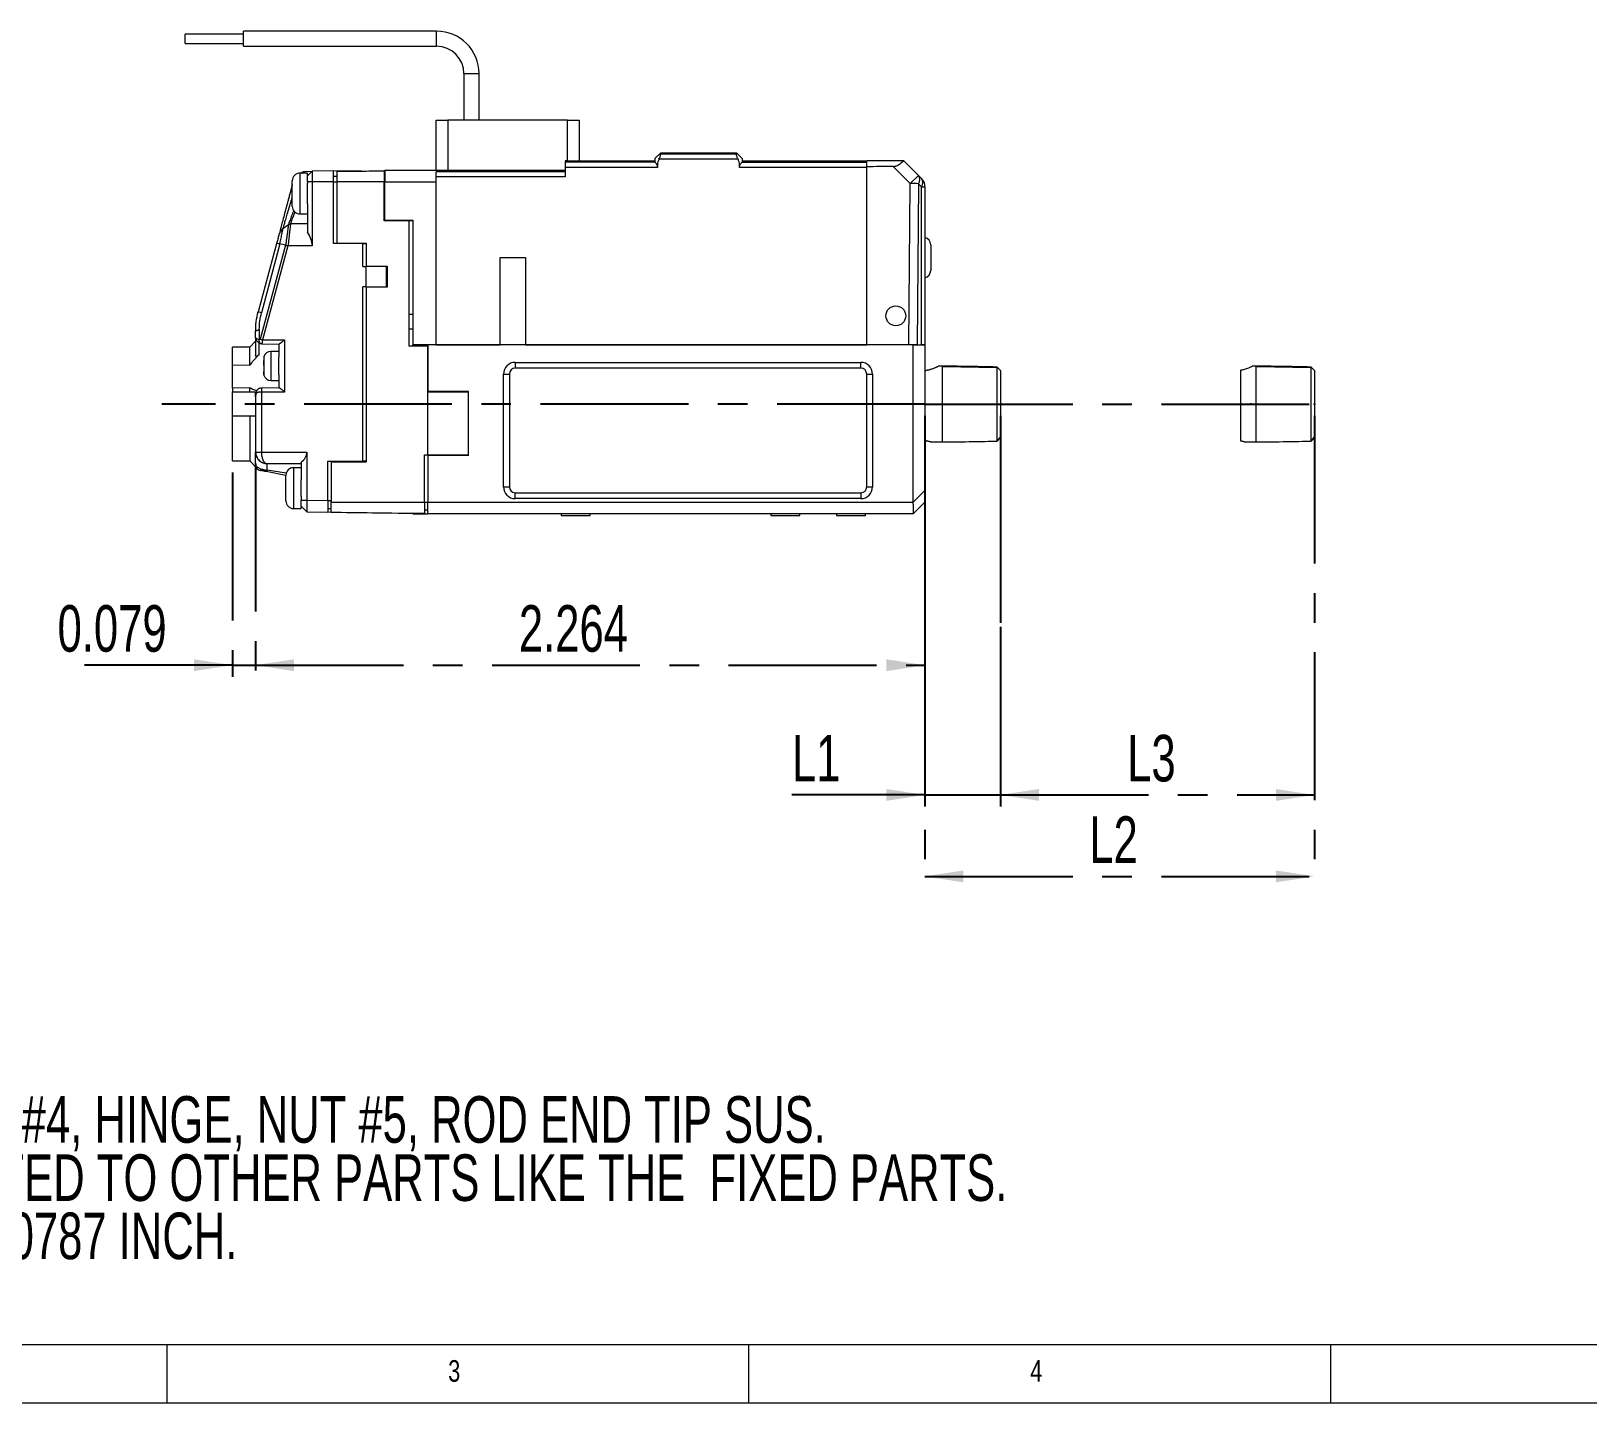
# Model space of a CAD drawing. Header units: inches. Extents: x 0.2 to 16.3, y 0.2 to 11.5.
# Drawn here: x 3.87 to 9.14, y 0.2 to 4.84 of the extents above; entities that cross this region are included whole.
import ezdxf

# ---------------------------------------------------------------- set-up
doc = ezdxf.new("R2010")
doc.units = ezdxf.units.IN
doc.header["$MEASUREMENT"] = 0
doc.header["$PDSIZE"] = -1
doc.linetypes.add('CENTERX2', pattern=[0.8, 0.5, -0.1, 0.1, -0.1])
doc.layers.add('CENTER_LINE', color=7, linetype='CENTERX2')
doc.styles.add('SLDTEXTSTYLE0', font='TXT', dxfattribs={"width": 0.7})
doc.styles.add('SLDTEXTSTYLE1', font='TXT', dxfattribs={"width": 0.75})
doc.dimstyles.new('SLDDIMSTYLE0', dxfattribs={"dimtxt": 0.15748, "dimasz": 0.13, "dimexe": 0, "dimexo": 0.0625, "dimgap": 0.03937, "dimtad": 1, "dimdec": 3, "dimrnd": 1e-09, "dimzin": 12, "dimdsep": 46, "dimtxsty": 'SLDTEXTSTYLE0', "dimsah": 1, "dimcen": 0.09, "dimadec": 0, "dimazin": 3, "dimtfac": 1, "dimtdec": 3, "dimtmove": 0, "dimatfit": 0, "dimfxl": 1, "dimfrac": 2, "dimtolj": 1, "dimtzin": 12, "dimarcsym": 0})
doc.dimstyles.new('SLDDIMSTYLE1', dxfattribs={"dimtxt": 0.15748, "dimasz": 0.13, "dimexe": 0, "dimexo": 0.0625, "dimgap": 0.03937, "dimtad": 1, "dimdec": 3, "dimrnd": 1e-09, "dimzin": 12, "dimdsep": 46, "dimtxsty": 'SLDTEXTSTYLE0', "dimsah": 1, "dimcen": 0.09, "dimadec": 0, "dimazin": 3, "dimtfac": 1, "dimtdec": 3, "dimtofl": 0, "dimtmove": 0, "dimatfit": 3, "dimfxl": 1, "dimfrac": 2, "dimtolj": 1, "dimtzin": 12, "dimarcsym": 0})
doc.dimstyles.new('SLDDIMSTYLE2', dxfattribs={"dimtxt": 0.15748, "dimasz": 0.13, "dimexe": 0, "dimexo": 0.0625, "dimgap": 0.03937, "dimtad": 1, "dimdec": 3, "dimrnd": 1e-09, "dimdsep": 46, "dimtxsty": 'SLDTEXTSTYLE0', "dimsah": 1, "dimcen": 0.09, "dimadec": 0, "dimazin": 2, "dimtfac": 1, "dimtdec": 3, "dimtmove": 0, "dimatfit": 0, "dimfxl": 1, "dimfrac": 2, "dimtolj": 1, "dimtzin": 12, "dimarcsym": 0})

# ---------------------------------------------------------------- blocks, each defined once
blk = doc.blocks.new('SW_NOTE_0')
at = {"layer": 'CENTER_LINE', "color": 0, "char_height": 0.15748, "attachment_point": 1, "style": 'SLDTEXTSTYLE0'}
for s, insert in [('1. ACCESSORY PART :  SCREW #4, NUT #4, HINGE, NUT #5, ROD END TIP SUS.', (0, 0.0062)), ('2. ACCESSORY PARTS TO BE CONNECTED TO OTHER PARTS LIKE THE  FIXED PARTS.', (0, -0.1907)), ('3. UNSPECIFIED TOLERACNE TO BE 0.00787 INCH.', (0, -0.3875))]:
    blk.add_mtext(s, dxfattribs=dict(at, insert=insert))
blk = doc.blocks.new('_D_20')
at = {"layer": 'CENTER_LINE'}
for p, q in [((6.8945, 3.535), (6.8945, 1.9378)), ((8.2121, 3.535), (8.2121, 1.9378)), ((6.8945, 1.9772), (8.2121, 1.9772))]:
    blk.add_line(p, q, dxfattribs=at)
for points in [[(6.8945, 1.9772), (7.0245, 1.9572), (7.0245, 1.9972)], [(8.2121, 1.9772), (8.0821, 1.9972), (8.0821, 1.9572)]]:
    blk.add_solid(points, dxfattribs=at)
at = {"layer": 'CENTER_LINE', "insert": (7.4507, 2.1802), "char_height": 0.15748, "attachment_point": 1, "style": 'SLDTEXTSTYLE0'}
blk.add_mtext('L2', dxfattribs=at)
blk = doc.blocks.new('_D_21')
at = {"layer": 'CENTER_LINE'}
for p, q in [((7.1504, 3.535), (7.1504, 2.2134)), ((8.2121, 3.535), (8.2121, 2.2134)), ((7.1504, 2.2527), (8.2121, 2.2527))]:
    blk.add_line(p, q, dxfattribs=at)
for points in [[(7.1504, 2.2527), (7.2804, 2.2327), (7.2804, 2.2727)], [(8.2121, 2.2527), (8.0821, 2.2727), (8.0821, 2.2327)]]:
    blk.add_solid(points, dxfattribs=at)
at = {"layer": 'CENTER_LINE', "insert": (7.5787, 2.4558), "char_height": 0.15748, "attachment_point": 1, "style": 'SLDTEXTSTYLE0'}
blk.add_mtext('L3', dxfattribs=at)
blk = doc.blocks.new('_D_22')
at = {"layer": 'CENTER_LINE'}
for p, q in [((4.6307, 3.3729), (4.6307, 2.652)), ((4.552, 3.3426), (4.552, 2.652)), ((4.552, 2.6914), (3.9609, 2.6914)), ((4.552, 2.6914), (4.6307, 2.6914)), ((4.6307, 2.6914), (4.8807, 2.6914))]:
    blk.add_line(p, q, dxfattribs=at)
for points in [[(4.552, 2.6914), (4.422, 2.7114), (4.422, 2.6714)], [(4.6307, 2.6914), (4.7607, 2.6714), (4.7607, 2.7114)]]:
    blk.add_solid(points, dxfattribs=at)
at = {"layer": 'CENTER_LINE', "insert": (3.9609, 2.8944), "char_height": 0.15748, "attachment_point": 1, "style": 'SLDTEXTSTYLE0'}
blk.add_mtext('0.079', dxfattribs=at)
blk = doc.blocks.new('_D_23')
at = {"layer": 'CENTER_LINE'}
for p, q in [((4.6307, 3.3729), (4.6307, 2.652)), ((6.8945, 3.2425), (6.8945, 2.652)), ((4.6307, 2.6914), (6.8945, 2.6914))]:
    blk.add_line(p, q, dxfattribs=at)
for points in [[(4.6307, 2.6914), (4.7607, 2.6714), (4.7607, 2.7114)], [(6.8945, 2.6914), (6.7645, 2.7114), (6.7645, 2.6714)]]:
    blk.add_solid(points, dxfattribs=at)
at = {"layer": 'CENTER_LINE', "insert": (5.5212, 2.8944), "char_height": 0.15748, "attachment_point": 1, "style": 'SLDTEXTSTYLE0'}
blk.add_mtext('2.264', dxfattribs=at)
blk = doc.blocks.new('_D_24')
at = {"layer": 'CENTER_LINE'}
for p, q in [((7.1504, 3.4216), (7.1504, 2.2134)), ((6.8945, 3.2035), (6.8945, 2.2134)), ((6.8945, 2.2527), (6.4448, 2.2527)), ((6.8945, 2.2527), (7.1504, 2.2527)), ((7.1504, 2.2527), (7.4004, 2.2527))]:
    blk.add_line(p, q, dxfattribs=at)
for points in [[(6.8945, 2.2527), (6.7645, 2.2727), (6.7645, 2.2327)], [(7.1504, 2.2527), (7.2804, 2.2327), (7.2804, 2.2727)]]:
    blk.add_solid(points, dxfattribs=at)
at = {"layer": 'CENTER_LINE', "insert": (6.4448, 2.4558), "char_height": 0.15748, "attachment_point": 1, "style": 'SLDTEXTSTYLE0'}
blk.add_mtext('L1', dxfattribs=at)

msp = doc.modelspace()

# ---------------------------------------------------------------- linework, layer by layer
at = {"color": 7, "linetype": 'Continuous', "lineweight": 18}
for p, q in [((4.5898, 4.8257), (4.3929, 4.8257)), ((4.3929, 4.7942), (4.3929, 4.8257)), ((4.3929, 4.7942), (4.5898, 4.7942)), ((5.2429, 4.8355), (4.5898, 4.8355)), ((4.5898, 4.8099), (4.5898, 4.8355)), ((4.5898, 4.7843), (4.5898, 4.8099)), ((4.5898, 4.7843), (5.2429, 4.7843)), ((5.3355, 4.6918), (5.3355, 4.5343)), ((5.3867, 4.5343), (5.3867, 4.6918)), ((5.241, 4.365), (5.241, 4.5343)), ((5.2804, 4.5343), (5.2804, 4.365)), ((5.6859, 4.5343), (5.2804, 4.5343)), ((5.6859, 4.3964), (5.6859, 4.5343)), ((5.7252, 4.5343), (5.7252, 4.3965)), ((6.0008, 4.4241), (5.9811, 4.4044)), ((6.0008, 4.42), (6.0008, 4.4241)), ((6.0008, 4.4241), (6.2567, 4.4241)), ((6.2764, 4.4044), (6.2567, 4.4241)), ((5.6857, 4.3965), (5.678, 4.3965)), ((5.9812, 4.392), (5.678, 4.392)), ((5.678, 4.3749), (5.678, 4.3431)), ((5.9903, 4.3749), (5.678, 4.3749)), ((5.6859, 4.3965), (5.9811, 4.3965)), ((5.9902, 4.3847), (5.9875, 4.3847)), ((5.9902, 4.3847), (5.9903, 4.3749)), ((6.2625, 4.4027), (5.9951, 4.4027)), ((6.2567, 4.42), (6.0008, 4.42)), ((6.2672, 4.3749), (6.2674, 4.3847)), ((6.6977, 4.3749), (6.2672, 4.3749)), ((6.2674, 4.3847), (6.27, 4.3847)), ((6.2764, 4.3965), (6.6977, 4.3965)), ((6.2764, 4.392), (6.6977, 4.392)), ((6.823, 4.3965), (6.6977, 4.3965)), ((6.6977, 4.3768), (6.6977, 4.3965)), ((6.6977, 3.7745), (6.6977, 4.3768)), ((6.8452, 4.32), (6.7871, 4.3781)), ((6.8241, 4.3961), (6.8727, 4.3475)), ((4.7548, 4.243), (4.7548, 4.3296)), ((4.8059, 4.3552), (4.7804, 4.3552)), ((4.7902, 4.359), (4.7853, 4.3552)), ((4.7902, 4.359), (4.7853, 4.3552)), ((4.7853, 4.3552), (4.7902, 4.359)), ((4.7972, 4.3614), (4.8217, 4.3618)), ((4.8217, 4.3618), (4.8059, 4.3458)), ((4.8059, 4.3464), (4.8059, 4.3552)), ((4.8059, 4.3257), (4.8059, 4.3458)), ((4.8217, 4.3257), (4.8059, 4.3257)), ((4.8059, 4.3257), (4.8059, 4.321)), ((4.8059, 4.2516), (4.8059, 4.321)), ((4.8945, 4.3631), (4.8217, 4.3618)), ((4.8217, 4.3618), (4.8217, 4.3257)), ((4.8217, 4.3257), (4.8217, 4.1091)), ((4.8945, 4.3257), (4.8217, 4.3257)), ((4.8945, 4.3631), (4.9851, 4.3647)), ((4.8945, 4.3257), (4.8945, 4.3631)), ((4.9063, 4.3436), (4.8945, 4.3436)), ((4.8945, 4.1169), (4.8945, 4.3257)), ((4.8945, 4.3257), (4.9063, 4.3257)), ((4.9063, 4.1189), (4.9063, 4.3257)), ((4.9851, 4.3647), (4.9851, 4.3623)), ((5.0658, 4.3632), (5.0678, 4.3633)), ((5.0678, 4.3257), (5.0658, 4.3257)), ((5.0658, 4.1939), (5.0658, 4.3257)), ((5.0678, 4.365), (5.678, 4.365)), ((5.0678, 4.3257), (5.241, 4.3257)), ((5.0678, 4.1958), (5.0678, 4.3257)), ((5.678, 4.3599), (5.241, 4.3599)), ((5.678, 4.3431), (5.241, 4.3431)), ((5.241, 3.7745), (5.241, 4.3257)), ((6.8404, 3.7745), (6.8452, 4.32)), ((6.8452, 4.32), (6.8727, 4.3475)), ((6.8727, 4.3196), (6.8679, 3.7745)), ((6.8727, 4.3475), (6.883, 4.3372)), ((6.883, 4.3094), (6.8727, 4.3196)), ((6.883, 3.7745), (6.883, 4.3094)), ((6.883, 4.3094), (6.8945, 4.3094)), ((6.8945, 4.3094), (6.8945, 3.7745)), ((4.7804, 4.2174), (4.8059, 4.2174)), ((4.8059, 4.2516), (4.8059, 4.1552)), ((5.0658, 4.2469), (5.0678, 4.2469)), ((4.7232, 4.1668), (4.7185, 4.1618)), ((4.7185, 4.1618), (4.7232, 4.1668)), ((4.7228, 4.1649), (4.7232, 4.1668)), ((4.7416, 4.181), (4.7232, 4.1668)), ((4.8059, 4.1844), (4.7486, 4.1834)), ((5.1504, 4.1939), (5.0658, 4.1939)), ((5.0678, 4.1958), (5.1622, 4.1958)), ((5.1504, 3.7706), (5.1504, 4.1939)), ((5.1622, 4.1939), (5.1504, 4.1939)), ((5.1622, 4.1958), (5.1622, 3.7745)), ((4.7023, 4.1203), (4.6396, 3.8863)), ((4.7323, 4.1112), (4.6458, 3.7942)), ((4.7132, 4.1163), (4.6507, 3.8833)), ((4.7402, 4.1091), (4.6536, 3.792)), ((4.7091, 4.1458), (4.709, 4.1453)), ((4.7091, 4.1458), (4.7123, 4.1527)), ((4.7098, 4.1479), (4.7093, 4.1458)), ((4.7098, 4.1479), (4.7093, 4.1461)), ((4.71, 4.1469), (4.7102, 4.1469)), ((4.7131, 4.1546), (4.7107, 4.1493)), ((4.7323, 4.1112), (4.7132, 4.1163)), ((4.8217, 4.1091), (4.7402, 4.1091)), ((4.9929, 4.1169), (4.8945, 4.1169)), ((4.9063, 4.1189), (4.9063, 4.1169)), ((4.9063, 4.1189), (5.0048, 4.1189)), ((4.9929, 4.0394), (4.9929, 4.1169)), ((4.9929, 4.1169), (5.0048, 4.1169)), ((5.0048, 4.1189), (5.0048, 4.0402)), ((6.9142, 4.1131), (6.9142, 4.0698)), ((5.4575, 4.0698), (5.5441, 4.0698)), ((5.4575, 3.7745), (5.4575, 4.0698)), ((5.5441, 4.0698), (5.5441, 3.7745)), ((6.9142, 4.0698), (6.9142, 4.0265)), ((4.9929, 4.0394), (5.0048, 4.0394)), ((5.0048, 4.0402), (5.0048, 4.0394)), ((5.0048, 4.0402), (5.0756, 4.0402)), ((5.0048, 3.9709), (5.0048, 4.0394)), ((5.0737, 4.0394), (5.0048, 4.0394)), ((5.0737, 3.9709), (5.0737, 4.0394)), ((5.0756, 4.0402), (5.0756, 3.9701)), ((5.0048, 3.9709), (4.9929, 3.9709)), ((4.9929, 3.3808), (4.9929, 3.9709)), ((5.0048, 3.9709), (5.0737, 3.9709)), ((5.0048, 3.9709), (5.0048, 3.9701)), ((5.0048, 3.9701), (5.0048, 3.3788)), ((5.0756, 3.9701), (5.0048, 3.9701)), ((4.6507, 3.8833), (4.6396, 3.8863)), ((5.1504, 3.8788), (5.1622, 3.8788)), ((4.6307, 3.7984), (4.6307, 3.819)), ((4.6432, 3.7925), (4.6426, 3.7926)), ((4.6432, 3.8262), (4.6432, 3.7925)), ((4.6536, 3.792), (4.7288, 3.792)), ((4.7288, 3.792), (4.7288, 3.6152)), ((5.1622, 3.8277), (5.1504, 3.8277)), ((4.6111, 3.7669), (4.552, 3.7669)), ((4.552, 3.7068), (4.552, 3.7669)), ((4.6307, 3.787), (4.6111, 3.7669)), ((4.6111, 3.7057), (4.6111, 3.7669)), ((4.6485, 3.7789), (4.6514, 3.7788)), ((4.6505, 3.7785), (4.7101, 3.7775)), ((4.7095, 3.7527), (4.6819, 3.7527)), ((4.7095, 3.7775), (4.7095, 3.7342)), ((5.2134, 3.7706), (5.1504, 3.7706)), ((5.241, 3.7745), (5.1622, 3.7745)), ((5.1622, 3.7706), (5.1622, 3.7745)), ((5.2134, 3.7744), (5.2134, 3.6169)), ((6.8552, 3.7744), (5.2134, 3.7744)), ((5.2134, 3.615), (5.2134, 3.7706)), ((5.241, 3.7745), (5.4575, 3.7745)), ((5.3408, 3.7745), (5.3408, 3.7744)), ((5.426, 3.7744), (5.426, 3.7745)), ((5.5441, 3.7745), (6.6977, 3.7745)), ((5.7331, 3.7745), (5.7331, 3.7744)), ((5.8118, 3.7745), (5.8118, 3.7744)), ((6.6977, 3.7744), (6.6977, 3.7745)), ((6.8404, 3.7745), (6.6977, 3.7745)), ((6.8679, 3.7745), (6.8404, 3.7745)), ((6.8552, 3.2429), (6.8552, 3.7744)), ((6.8552, 3.7744), (6.8945, 3.7744)), ((6.8679, 3.7745), (6.883, 3.7745)), ((6.8945, 3.7745), (6.883, 3.7745)), ((6.8945, 3.7744), (6.8945, 3.7745)), ((6.8945, 3.7744), (6.8945, 3.2819)), ((4.552, 3.6284), (4.552, 3.7068)), ((4.552, 3.7068), (4.6111, 3.7057)), ((4.6583, 3.7291), (4.6583, 3.7209)), ((4.6583, 3.7166), (4.6583, 3.7209)), ((4.6583, 3.7104), (4.6583, 3.7166)), ((4.6583, 3.7061), (4.6583, 3.7104)), ((4.6583, 3.701), (4.6583, 3.6843)), ((4.7095, 3.7192), (4.7095, 3.7342)), ((4.7095, 3.6729), (4.7095, 3.7192)), ((5.5087, 3.7153), (6.678, 3.7153)), ((5.5087, 3.7153), (5.5087, 3.6957)), ((6.678, 3.6957), (5.5087, 3.6957)), ((6.678, 3.6957), (6.678, 3.7153)), ((6.9536, 3.7024), (6.9397, 3.7024)), ((7.1389, 3.6973), (6.9536, 3.6999)), ((7.1504, 3.6879), (7.1389, 3.6997)), ((8.0152, 3.7024), (8.0009, 3.7024)), ((8.0152, 3.5744), (8.0152, 3.7024)), ((8.2005, 3.6973), (8.0152, 3.6999)), ((8.2005, 3.4491), (8.2005, 3.6997)), ((8.2121, 3.6879), (8.2121, 3.4609)), ((4.6583, 3.678), (4.6583, 3.6843)), ((4.6819, 3.6543), (4.7095, 3.6543)), ((4.7095, 3.6729), (4.7095, 3.6298)), ((5.4693, 3.2941), (5.4693, 3.676)), ((5.4693, 3.676), (5.489, 3.676)), ((5.489, 3.676), (5.489, 3.2941)), ((6.6977, 3.676), (6.7174, 3.676)), ((6.6977, 3.2941), (6.6977, 3.676)), ((6.7174, 3.676), (6.7174, 3.2941)), ((4.6111, 3.6298), (4.552, 3.6284)), ((4.552, 3.6284), (4.552, 3.6157)), ((4.552, 3.6157), (4.6111, 3.6157)), ((4.552, 3.5331), (4.552, 3.6157)), ((4.6111, 3.6157), (4.6111, 3.6298)), ((4.6111, 3.6157), (4.6328, 3.6157)), ((4.6307, 3.599), (4.6307, 3.6157)), ((4.6307, 3.6058), (4.6307, 3.4123)), ((4.6311, 3.6073), (4.631, 3.6041)), ((4.7101, 3.6298), (4.6499, 3.6287)), ((4.6501, 3.6152), (4.6501, 3.4123)), ((4.7288, 3.6152), (4.6501, 3.6152)), ((5.3512, 3.6169), (5.2134, 3.6169)), ((5.2134, 3.4024), (5.2134, 3.615)), ((5.3492, 3.615), (5.2134, 3.615)), ((5.3492, 3.615), (5.3492, 3.4024)), ((5.3512, 3.615), (5.3492, 3.615)), ((5.3512, 3.4004), (5.3512, 3.6169)), ((4.552, 3.3819), (4.552, 3.5331)), ((4.6111, 3.5331), (4.552, 3.5331)), ((4.6111, 3.5331), (4.6111, 3.3819)), ((4.6307, 3.5331), (4.6111, 3.5331)), ((8.0152, 3.5254), (8.0152, 3.5744)), ((8.0152, 3.4464), (8.0152, 3.5254)), ((6.9129, 3.4464), (6.9536, 3.4464)), ((7.1389, 3.4516), (7.1504, 3.4632)), ((7.1389, 3.4491), (7.1504, 3.4609)), ((7.9742, 3.4464), (8.0152, 3.4464)), ((8.2005, 3.4516), (8.2005, 3.4491)), ((4.552, 3.3819), (4.6111, 3.3819)), ((4.6111, 3.3819), (4.634, 3.3585)), ((4.6307, 3.4123), (4.6501, 3.4123)), ((4.6307, 3.3694), (4.6307, 3.4123)), ((4.6501, 3.4123), (4.804, 3.4123)), ((4.6701, 3.3729), (4.7843, 3.3729)), ((4.6701, 3.351), (4.6701, 3.3729)), ((4.7843, 3.3782), (4.7843, 3.3179)), ((4.804, 3.4123), (4.804, 3.2491)), ((4.8748, 3.3808), (4.9929, 3.3808)), ((4.8748, 3.2478), (4.8748, 3.3808)), ((4.8867, 3.3788), (4.8867, 3.3808)), ((4.8867, 3.3788), (5.0048, 3.3788)), ((4.8867, 3.3788), (4.8867, 3.243)), ((5.0048, 3.3808), (4.9929, 3.3808)), ((5.2016, 3.4024), (5.2134, 3.4024)), ((5.2016, 3.243), (5.2016, 3.4024)), ((5.2134, 3.4024), (5.3492, 3.4024)), ((5.2134, 3.4004), (5.2134, 3.4024)), ((5.3512, 3.4004), (5.2134, 3.4004)), ((5.2134, 3.4004), (5.2134, 3.2429)), ((5.3512, 3.4024), (5.3492, 3.4024)), ((4.7332, 3.3327), (4.6663, 3.3461)), ((4.7331, 3.2808), (4.7331, 3.3335)), ((4.7843, 3.359), (4.7587, 3.359)), ((4.7843, 3.2752), (4.7843, 3.3179)), ((4.7331, 3.2468), (4.7331, 3.2808)), ((4.7843, 3.2624), (4.7843, 3.2752)), ((5.4693, 3.2941), (5.489, 3.2941)), ((5.5087, 3.2547), (5.5087, 3.2744)), ((5.5087, 3.2744), (6.678, 3.2744)), ((6.678, 3.2744), (6.678, 3.2547)), ((6.6977, 3.2941), (6.7174, 3.2941)), ((6.8552, 3.2425), (6.8945, 3.2819)), ((6.8945, 3.2819), (6.8945, 3.2429)), ((4.7587, 3.2213), (4.7843, 3.2213)), ((4.7843, 3.2624), (4.7843, 3.2491)), ((4.7843, 3.2491), (4.804, 3.2491)), ((4.7843, 3.2297), (4.8041, 3.2096)), ((4.7843, 3.2297), (4.8041, 3.2096)), ((4.7848, 3.2292), (4.7843, 3.2297)), ((4.7843, 3.2213), (4.7843, 3.2269)), ((4.804, 3.2491), (4.8748, 3.2478)), ((4.8748, 3.2478), (4.8748, 3.2085)), ((4.8867, 3.2476), (4.8748, 3.2476)), ((4.8867, 3.2201), (4.8748, 3.2201)), ((5.2016, 3.243), (5.2134, 3.243)), ((5.2134, 3.2154), (5.2016, 3.2154)), ((5.2134, 3.2429), (6.8552, 3.2429)), ((5.2134, 3.2035), (5.2134, 3.2429)), ((6.678, 3.2547), (5.5087, 3.2547)), ((6.8945, 3.2429), (6.8552, 3.2035)), ((4.804, 3.2097), (4.8748, 3.2085)), ((4.8867, 3.2082), (4.8748, 3.2085)), ((5.1622, 3.2035), (5.2134, 3.2035)), ((6.8552, 3.2035), (5.2134, 3.2035)), ((5.6642, 3.2035), (5.6642, 3.1976)), ((5.6642, 3.1976), (5.7626, 3.1976)), ((5.7626, 3.1976), (5.7626, 3.2035)), ((6.3729, 3.2035), (6.3729, 3.1976)), ((6.3729, 3.1976), (6.4713, 3.1976)), ((6.4713, 3.1976), (6.4713, 3.2035)), ((6.5953, 3.2035), (6.5953, 3.1976)), ((6.5953, 3.1976), (6.6937, 3.1976)), ((6.6937, 3.1976), (6.6937, 3.2035)), ((6.8552, 3.2035), (6.8552, 3.2035)), ((0.3937, 0.3937), (16.1516, 0.3937)), ((4.3307, 0.3937), (4.3307, 0.1969)), ((6.2992, 0.1969), (6.2992, 0.3937)), ((8.2677, 0.1969), (8.2677, 0.3937)), ((0.1969, 0.1969), (16.3386, 0.1969))]:
    msp.add_line(p, q, dxfattribs=at)
at = {"color": 8, "linetype": 'Continuous', "lineweight": 18}
for p, q in [((5.2429, 4.8099), (5.2429, 4.8355)), ((5.2429, 4.7843), (5.2429, 4.8099)), ((5.3355, 4.6918), (5.3611, 4.6918)), ((5.3611, 4.6918), (5.3867, 4.6918)), ((4.7804, 4.3552), (4.7804, 4.2174)), ((5.0756, 4.0037), (5.0737, 4.0037)), ((5.0737, 3.9903), (5.0756, 3.9903)), ((4.6819, 3.7527), (4.6819, 3.7192)), ((4.6819, 3.7192), (4.6819, 3.6543)), ((4.6311, 3.608), (4.6307, 3.6058)), ((4.7343, 3.3406), (4.6701, 3.351)), ((4.7587, 3.359), (4.7587, 3.2752)), ((4.7587, 3.2752), (4.7587, 3.2213))]:
    msp.add_line(p, q, dxfattribs=at)
at = {"color": 7, "linetype": 'Continuous', "lineweight": 18, "flags": 128}
for points in [[(4.6307, 3.819), (4.631, 3.82), (4.6316, 3.821), (4.6326, 3.822), (4.634, 3.8229), (4.6358, 3.8239), (4.6379, 3.8247), (4.6404, 3.8255), (4.6432, 3.8262)], [(8.2121, 3.6879), (8.2063, 3.6938), (8.2005, 3.6997)], [(8.2005, 3.4516), (8.2063, 3.4574), (8.2121, 3.4632)], [(8.2005, 3.4491), (8.2063, 3.455), (8.2121, 3.4609)], [(4.6701, 3.351), (4.6696, 3.3498), (4.6691, 3.3488), (4.6685, 3.3479), (4.668, 3.3472), (4.6675, 3.3467), (4.6671, 3.3463), (4.6667, 3.3461), (4.6663, 3.3461)]]:
    msp.add_lwpolyline(points, dxfattribs=at)
at = {"color": 7, "linetype": 'Continuous', "lineweight": 18}
msp.add_circle((6.7961, 3.8729), 0.0335, dxfattribs=at)
for centre, radius, start, end in [((5.2429, 4.6918), 0.1437, 0, 90), ((5.2429, 4.6918), 0.0925, 0, 90), ((4.7804, 4.3296), 0.0256, 90, 180), ((6.8173, 0.9838), 3.3363, 89.048, 89.5202), ((6.8527, 4.3335), 0.0244, 325.1431, 34.8569), ((6.863, 4.3233), 0.0244, 325.1431, 34.8569), ((6.8552, 4.3094), 0.0394, 0, 45), ((4.7804, 4.243), 0.0256, 180, 270), ((6.8886, 4.1131), 0.0256, 0, 76.6576), ((6.8886, 4.0265), 0.0256, 283.3424, 0), ((5.1559, 5.634), 1.9092, 254.5027, 254.7474), ((4.6819, 3.7291), 0.0236, 90, 166.8027), ((5.5087, 3.676), 0.0394, 90, 180), ((5.5087, 3.676), 0.0197, 90, 180), ((6.678, 3.676), 0.0394, 0, 90), ((6.678, 3.676), 0.0197, 0, 90), ((-13.1196, 3.5076), 21.083, 359.84101, 0.49358), ((4.6819, 3.6779), 0.0236, 193.5968, 270), ((4.7646, 3.4123), 0.0394, 300.005, 360), ((4.6504, 3.3694), 0.0197, 180, 258.6901), ((4.7587, 3.3335), 0.0256, 90, 180), ((5.5087, 3.2941), 0.0394, 180, 270), ((5.5087, 3.2941), 0.0197, 180, 270), ((6.678, 3.2941), 0.0394, 270, 0), ((6.678, 3.2941), 0.0197, 270, 0), ((4.7587, 3.2468), 0.0256, 180, 270), ((6.8945, 3.2429), 0.0394, 180, 180.573)]:
    msp.add_arc(centre, radius, start, end, dxfattribs=at)
for centre, major_axis, ratio, start_param, end_param in [((10.6262, 4.3572), (4.5114, -0.0003), 0.008727, 2.588671, 2.627643), ((4.7487, 4.1091), (0, 0.0743), 0.982842, 4.712389, 5.381677)]:
    msp.add_ellipse(centre, major_axis=major_axis, ratio=ratio, start_param=start_param, end_param=end_param, dxfattribs=at)
for points in [[(5.241, 4.5343), (5.2416, 4.5343), (5.2428, 4.5343), (5.2519, 4.5343), (5.2649, 4.5343), (5.2752, 4.5343), (5.2804, 4.5343)], [(5.6859, 4.5343), (5.691, 4.5343), (5.7013, 4.5343), (5.7144, 4.5343), (5.7235, 4.5343), (5.7246, 4.5343), (5.7252, 4.5343)], [(5.678, 4.392), (5.678, 4.391), (5.678, 4.3892), (5.678, 4.385), (5.678, 4.3802), (5.678, 4.3767), (5.678, 4.3749)], [(6.6977, 4.392), (6.6977, 4.3933), (6.6977, 4.3959), (6.6977, 4.3963), (6.6977, 4.3965)], [(6.6977, 4.3749), (6.6977, 4.3767), (6.6977, 4.3802), (6.6977, 4.385), (6.6977, 4.3892), (6.6977, 4.391), (6.6977, 4.392)], [(4.7902, 4.359), (4.7913, 4.3597), (4.7934, 4.361), (4.7959, 4.3613), (4.7972, 4.3614)], [(5.0678, 4.365), (5.0678, 4.3645), (5.0678, 4.3633), (5.0678, 4.3542), (5.0678, 4.3411), (5.0678, 4.3308), (5.0678, 4.3257)], [(5.241, 4.3257), (5.241, 4.3291), (5.241, 4.336), (5.241, 4.3456), (5.241, 4.354), (5.241, 4.3579), (5.241, 4.3599)], [(4.6586, 3.7223), (4.6585, 3.7189), (4.6583, 3.7123), (4.6585, 3.7056), (4.6586, 3.7023)], [(6.9536, 3.5744), (6.9536, 3.5828), (6.9536, 3.5995), (6.9536, 3.6237), (6.9536, 3.6459), (6.9536, 3.6655), (6.9536, 3.6815), (6.9536, 3.6933), (6.9536, 3.7009), (6.9536, 3.7019), (6.9536, 3.7024)], [(6.9536, 3.5254), (6.9536, 3.5333), (6.9536, 3.5492), (6.9536, 3.566), (6.9536, 3.5744)], [(6.9536, 3.4464), (6.9536, 3.4467), (6.9536, 3.4473), (6.9536, 3.4515), (6.9536, 3.4583), (6.9536, 3.4676), (6.9536, 3.4792), (6.9536, 3.4929), (6.9536, 3.5083), (6.9536, 3.5197), (6.9536, 3.5254)]]:
    msp.add_open_spline(points, degree=3, dxfattribs=at)
for points, knots in [([(6.2567, 4.4241), (6.2567, 4.4239), (6.2567, 4.4236), (6.2567, 4.4212), (6.2567, 4.42)], [0, 0, 0, 0, 0.5000079, 1, 1, 1, 1]), ([(5.678, 4.3962), (5.678, 4.3962), (5.678, 4.3963), (5.678, 4.3936), (5.678, 4.392)], [0, 0, 0, 0, 0.397291, 1, 1, 1, 1]), ([(5.9811, 4.4044), (5.9811, 4.4042), (5.9811, 4.4039), (5.9812, 4.4012), (5.9812, 4.3973), (5.9812, 4.3938), (5.9812, 4.392)], [0, 0, 0, 0, 0.249826, 0.499768, 0.749826, 1, 1, 1, 1]), ([(5.9875, 4.3847), (5.9866, 4.3861), (5.9846, 4.3891), (5.9824, 4.391), (5.9812, 4.392)], [0, 0, 0, 0, 0.4537894, 1, 1, 1, 1]), ([(5.9903, 4.3749), (5.9902, 4.3766), (5.9899, 4.3803), (5.9883, 4.3832), (5.9875, 4.3847)], [0, 0, 0, 0, 0.478115, 1, 1, 1, 1]), ([(5.9951, 4.4027), (5.9936, 4.3997), (5.9909, 4.394), (5.9904, 4.3877), (5.9902, 4.3847)], [0, 0, 0, 0, 0.523313, 1, 1, 1, 1]), ([(5.9951, 4.4027), (5.996, 4.4045), (5.9977, 4.4081), (5.9995, 4.413), (6.0006, 4.4173), (6.0008, 4.4191), (6.0008, 4.42)], [0, 0, 0, 0, 0.268331, 0.522065, 0.764688, 1, 1, 1, 1]), ([(6.2625, 4.4027), (6.2616, 4.4045), (6.2599, 4.4081), (6.2581, 4.4131), (6.2569, 4.4173), (6.2568, 4.4191), (6.2567, 4.42)], [0, 0, 0, 0, 0.268398, 0.522178, 0.764747, 1, 1, 1, 1]), ([(6.2674, 4.3847), (6.2672, 4.3878), (6.2667, 4.3941), (6.2639, 4.3998), (6.2625, 4.4027)], [0, 0, 0, 0, 0.479315, 1, 1, 1, 1]), ([(6.2672, 4.3749), (6.2674, 4.3767), (6.2677, 4.3803), (6.2692, 4.3832), (6.27, 4.3847)], [0, 0, 0, 0, 0.48427, 1, 1, 1, 1]), ([(6.27, 4.3847), (6.2708, 4.3859), (6.2728, 4.389), (6.275, 4.3909), (6.2764, 4.392)], [0, 0, 0, 0, 0.395708, 1, 1, 1, 1]), ([(6.2764, 4.4044), (6.2764, 4.4042), (6.2764, 4.4039), (6.2764, 4.4012), (6.2764, 4.3973), (6.2764, 4.3938), (6.2764, 4.392)], [0, 0, 0, 0, 0.249883, 0.499844, 0.749883, 1, 1, 1, 1]), ([(6.7871, 4.3781), (6.7887, 4.3782), (6.7912, 4.3783), (6.7944, 4.3789), (6.7976, 4.3796), (6.8006, 4.3808), (6.8034, 4.3822), (6.8055, 4.3834), (6.8075, 4.3847), (6.8095, 4.3862), (6.8113, 4.3877), (6.813, 4.3891), (6.8146, 4.3905), (6.816, 4.3918), (6.8173, 4.393), (6.8186, 4.3941), (6.8197, 4.395), (6.8208, 4.3958), (6.8218, 4.3963), (6.8227, 4.3966), (6.8235, 4.3966), (6.8239, 4.3962), (6.8241, 4.3961)], [0, 0, 0, 0, 0.076301, 0.114912, 0.154045, 0.230627, 0.269644, 0.309333, 0.353336, 0.397681, 0.442961, 0.488524, 0.533662, 0.579051, 0.625205, 0.671624, 0.72239, 0.77352, 0.825819, 0.878534, 0.938939, 1, 1, 1, 1]), ([(4.9063, 4.3613), (4.9361, 4.3617), (4.9892, 4.3623), (5.0424, 4.363), (5.0658, 4.3632)], [0, 0, 0, 0, 0.560004, 1, 1, 1, 1]), ([(4.9063, 4.3257), (4.9063, 4.3297), (4.9063, 4.3377), (4.9063, 4.3484), (4.9063, 4.3564), (4.9063, 4.3607), (4.9063, 4.3611), (4.9063, 4.3613)], [0, 0, 0, 0, 0.214702, 0.429404, 0.644089, 0.858766, 1, 1, 1, 1]), ([(5.0658, 4.3257), (5.036, 4.3257), (4.9829, 4.3258), (4.9297, 4.3257), (4.9063, 4.3257)], [0, 0, 0, 0, 0.560005, 1, 1, 1, 1]), ([(5.0658, 4.3632), (5.0658, 4.3628), (5.0658, 4.362), (5.0658, 4.3555), (5.0658, 4.346), (5.0658, 4.3354), (5.0658, 4.3284), (5.0658, 4.3257)], [0, 0, 0, 0, 0.214702, 0.429406, 0.644091, 0.858768, 1, 1, 1, 1]), ([(4.7517, 4.3048), (4.7506, 4.3004), (4.7482, 4.2917), (4.7447, 4.2785), (4.7413, 4.2659), (4.7381, 4.254), (4.7352, 4.2429), (4.7308, 4.2268), (4.7255, 4.2067), (4.7196, 4.1849), (4.7152, 4.1683), (4.7133, 4.1614), (4.7125, 4.1585)], [0, 0, 0, 0, 0.071307, 0.143292, 0.216504, 0.280964, 0.345051, 0.409115, 0.567356, 0.724885, 0.886843, 1, 1, 1, 1]), ([(4.7548, 4.3161), (4.7546, 4.3155), (4.7542, 4.314), (4.7535, 4.3112), (4.7526, 4.308), (4.752, 4.3058), (4.7517, 4.3048)], [0, 0, 0, 0, 0.165544, 0.457121, 0.732988, 1, 1, 1, 1]), ([(4.7546, 4.3025), (4.7545, 4.3025), (4.7518, 4.3037), (4.7518, 4.3042), (4.7517, 4.3048)], [0, 0, 0, 0, 0.039799, 1, 1, 1, 1]), ([(4.7227, 4.165), (4.7212, 4.164), (4.7164, 4.1606), (4.7135, 4.1555), (4.7116, 4.1521)], [0, 0, 0, 0, 0.327229, 1, 1, 1, 1]), ([(4.7227, 4.1654), (4.7222, 4.1651), (4.7208, 4.1642), (4.7198, 4.163), (4.7192, 4.1623)], [0, 0, 0, 0, 0.4175847, 1, 1, 1, 1]), ([(4.7416, 4.181), (4.7416, 4.1807), (4.7415, 4.1802), (4.741, 4.176), (4.7401, 4.1696), (4.739, 4.1608), (4.7375, 4.1502), (4.7359, 4.1381), (4.7341, 4.125), (4.7329, 4.1158), (4.7323, 4.1112)], [0, 0, 0, 0, 0.125362, 0.250249, 0.3751, 0.50004, 0.624975, 0.749787, 0.874671, 1, 1, 1, 1]), ([(4.7486, 4.1834), (4.7485, 4.1828), (4.7484, 4.1816), (4.7474, 4.1727), (4.7461, 4.1613), (4.7447, 4.1483), (4.7427, 4.1308), (4.7411, 4.1168), (4.7402, 4.1091)], [0, 0, 0, 0, 0.180061, 0.378365, 0.505739, 0.63991, 0.801206, 1, 1, 1, 1]), ([(4.7416, 4.181), (4.7427, 4.1817), (4.7448, 4.183), (4.7473, 4.1833), (4.7486, 4.1834)], [0, 0, 0, 0, 0.5027423, 1, 1, 1, 1]), ([(4.7097, 4.147), (4.7093, 4.1456), (4.7085, 4.1427), (4.7066, 4.1358), (4.7045, 4.1279), (4.7031, 4.1224), (4.7023, 4.1197)], [0, 0, 0, 0, 0.253072, 0.504788, 0.755918, 1, 1, 1, 1]), ([(4.703, 4.12), (4.7034, 4.1198), (4.7043, 4.1191), (4.71, 4.1174), (4.7132, 4.1163)], [0, 0, 0, 0, 0.431522, 1, 1, 1, 1]), ([(4.7128, 4.1531), (4.7124, 4.153), (4.7117, 4.1528), (4.7107, 4.1504), (4.7103, 4.1493)], [0, 0, 0, 0, 0.527132, 1, 1, 1, 1]), ([(4.7323, 4.1112), (4.7328, 4.1111), (4.7339, 4.1108), (4.736, 4.1106), (4.7378, 4.1101), (4.7392, 4.1094), (4.7399, 4.1092), (4.7402, 4.1091)], [0, 0, 0, 0, 0.249886, 0.499926, 0.747959, 0.907794, 1, 1, 1, 1]), ([(4.6307, 3.819), (4.6311, 3.8304), (4.6318, 3.8529), (4.637, 3.8752), (4.6396, 3.8863)], [0, 0, 0, 0, 0.504417, 1, 1, 1, 1]), ([(4.6432, 3.8262), (4.6435, 3.8358), (4.6441, 3.8549), (4.6485, 3.8739), (4.6507, 3.8833)], [0, 0, 0, 0, 0.504153, 1, 1, 1, 1]), ([(4.6307, 3.8003), (4.6307, 3.8002), (4.6307, 3.7999), (4.6307, 3.796), (4.6307, 3.7907), (4.6307, 3.7858), (4.6307, 3.7825), (4.6307, 3.7789), (4.6307, 3.7751), (4.6307, 3.7709), (4.6307, 3.7679), (4.6307, 3.7658), (4.6307, 3.7631), (4.6307, 3.7587), (4.6307, 3.7501), (4.6307, 3.7432), (4.6307, 3.7381)], [0, 0, 0, 0, 0.119641, 0.266274, 0.412908, 0.463457, 0.514007, 0.564558, 0.615059, 0.665556, 0.716044, 0.718406, 0.736728, 0.807741, 0.858137, 1, 1, 1, 1]), ([(4.6307, 3.7984), (4.631, 3.7967), (4.6314, 3.7932), (4.6357, 3.7866), (4.6413, 3.7828), (4.6451, 3.7802)], [0, 0, 0, 0, 0.23397, 0.47863, 1, 1, 1, 1]), ([(4.6307, 3.7984), (4.6313, 3.7978), (4.6324, 3.7965), (4.639, 3.794), (4.6426, 3.7926)], [0, 0, 0, 0, 0.470945, 1, 1, 1, 1]), ([(4.6458, 3.7942), (4.6457, 3.794), (4.6456, 3.7938), (4.6453, 3.7933), (4.6447, 3.7928), (4.644, 3.7924), (4.6435, 3.7925), (4.6432, 3.7925)], [0, 0, 0, 0, 0.107272, 0.216266, 0.463262, 0.73307, 1, 1, 1, 1]), ([(4.7288, 3.792), (4.7288, 3.792), (4.7279, 3.7912), (4.7263, 3.7898), (4.7241, 3.7879), (4.7222, 3.7863), (4.7205, 3.7849), (4.7189, 3.7835), (4.7174, 3.7823), (4.7162, 3.7813), (4.7151, 3.7805), (4.7141, 3.7797), (4.7131, 3.779), (4.7122, 3.7784), (4.7116, 3.778), (4.711, 3.7777), (4.7105, 3.7775), (4.7102, 3.7775), (4.7101, 3.7775), (4.7101, 3.7775)], [0, 0, 0, 0, 0.005841, 0.111312, 0.217721, 0.293668, 0.370032, 0.447855, 0.52627, 0.580877, 0.63577, 0.6917, 0.748064, 0.818385, 0.854135, 0.890079, 0.957674, 0.992261, 1, 1, 1, 1]), ([(4.6111, 3.7057), (4.6153, 3.7113), (4.6239, 3.7227), (4.6349, 3.734), (4.6411, 3.7398), (4.6423, 3.741)], [0, 0, 0, 0, 0.437761, 0.888995, 1, 1, 1, 1]), ([(4.6423, 3.741), (4.6404, 3.7393), (4.6377, 3.737), (4.6341, 3.7354), (4.6321, 3.7353), (4.6309, 3.7363), (4.6308, 3.7375), (4.6307, 3.7381)], [0, 0, 0, 0, 0.381547, 0.550115, 0.720266, 0.867861, 1, 1, 1, 1]), ([(4.6448, 3.7803), (4.6456, 3.7799), (4.647, 3.7792), (4.6485, 3.7789), (4.6493, 3.7787)], [0, 0, 0, 0, 0.5187046, 1, 1, 1, 1]), ([(4.659, 3.7347), (4.6588, 3.7337), (4.6584, 3.7319), (4.6583, 3.73), (4.6583, 3.7291)], [0, 0, 0, 0, 0.49679, 1, 1, 1, 1]), ([(4.6583, 3.7209), (4.6583, 3.7211), (4.6583, 3.7216), (4.6585, 3.722), (4.6586, 3.7223)], [0, 0, 0, 0, 0.498535, 1, 1, 1, 1]), ([(4.6586, 3.7023), (4.6585, 3.7021), (4.6583, 3.7017), (4.6583, 3.7012), (4.6583, 3.701)], [0, 0, 0, 0, 0.498499, 1, 1, 1, 1]), ([(6.8945, 3.688), (6.8956, 3.6881), (6.8981, 3.6885), (6.902, 3.6892), (6.9063, 3.6902), (6.9104, 3.6912), (6.9148, 3.6925), (6.9196, 3.694), (6.9243, 3.6957), (6.9288, 3.6975), (6.9322, 3.6989), (6.9353, 3.7003), (6.9376, 3.7013), (6.9391, 3.702), (6.9398, 3.7024), (6.9397, 3.7023), (6.9397, 3.7023)], [0, 0, 0, 0, 0.040026, 0.098194, 0.156736, 0.216013, 0.275645, 0.353834, 0.448772, 0.528866, 0.627723, 0.694819, 0.797292, 0.874392, 0.968353, 1, 1, 1, 1]), ([(7.1389, 3.6997), (7.1043, 3.7005), (7.0425, 3.7019), (6.9808, 3.7022), (6.9536, 3.7024)], [0, 0, 0, 0, 0.560014, 1, 1, 1, 1]), ([(7.1389, 3.4491), (7.1389, 3.4496), (7.1389, 3.4505), (7.1389, 3.458), (7.1389, 3.4695), (7.1389, 3.4853), (7.1389, 3.5044), (7.1389, 3.5262), (7.1389, 3.5498), (7.1389, 3.5744), (7.1389, 3.599), (7.1389, 3.6226), (7.1389, 3.6444), (7.1389, 3.6635), (7.1389, 3.6792), (7.1389, 3.6908), (7.1389, 3.6983), (7.1389, 3.6992), (7.1389, 3.6997)], [0, 0, 0, 0, 0.062413, 0.124998, 0.187548, 0.250006, 0.31249, 0.375003, 0.437509, 0.500008, 0.56251, 0.625014, 0.68751, 0.749997, 0.812487, 0.874988, 0.937496, 1, 1, 1, 1]), ([(7.1504, 3.6879), (7.1504, 3.6874), (7.1504, 3.6866), (7.1504, 3.6798), (7.1504, 3.6693), (7.1504, 3.6551), (7.1504, 3.6378), (7.1504, 3.618), (7.1504, 3.5966), (7.1504, 3.5744), (7.1504, 3.5521), (7.1504, 3.5307), (7.1504, 3.5109), (7.1504, 3.4936), (7.1504, 3.4794), (7.1504, 3.469), (7.1504, 3.4622), (7.1504, 3.4614), (7.1504, 3.4609)], [0, 0, 0, 0, 0.062861, 0.125163, 0.187767, 0.250235, 0.312647, 0.375273, 0.437567, 0.500217, 0.562569, 0.625102, 0.687653, 0.749999, 0.812654, 0.87494, 0.937556, 1, 1, 1, 1]), ([(7.9625, 3.6892), (7.967, 3.6901), (7.9764, 3.6921), (7.9886, 3.6966), (7.9968, 3.7002), (8.0004, 3.7018), (8.0009, 3.7021)], [0, 0, 0, 0, 0.339775, 0.7073, 0.954326, 1, 1, 1, 1]), ([(8.2005, 3.6997), (8.166, 3.7005), (8.1042, 3.7019), (8.0424, 3.7022), (8.0152, 3.7024)], [0, 0, 0, 0, 0.5600139, 1, 1, 1, 1]), ([(4.6583, 3.6843), (4.6583, 3.6833), (4.6584, 3.6814), (4.6588, 3.6796), (4.659, 3.6787)], [0, 0, 0, 0, 0.496876, 1, 1, 1, 1]), ([(4.659, 3.6724), (4.6588, 3.6733), (4.6584, 3.6752), (4.6583, 3.6771), (4.6583, 3.678)], [0, 0, 0, 0, 0.49679, 1, 1, 1, 1]), ([(4.659, 3.6787), (4.6588, 3.6776), (4.6585, 3.6755), (4.6588, 3.6735), (4.659, 3.6724)], [0, 0, 0, 0, 0.498735, 1, 1, 1, 1]), ([(4.6355, 3.6199), (4.6307, 3.621), (4.6221, 3.623), (4.6145, 3.6277), (4.6111, 3.6298)], [0, 0, 0, 0, 0.5533352, 1, 1, 1, 1]), ([(4.6501, 3.6152), (4.6488, 3.6152), (4.6462, 3.6151), (4.6425, 3.6146), (4.6391, 3.6138), (4.6353, 3.6123), (4.6316, 3.6098), (4.631, 3.6072), (4.6307, 3.6058)], [0, 0, 0, 0, 0.119498, 0.23974, 0.361536, 0.485663, 0.730817, 1, 1, 1, 1]), ([(4.6504, 3.6287), (4.6482, 3.6285), (4.6443, 3.6281), (4.6391, 3.6251), (4.6349, 3.6207), (4.6323, 3.6153), (4.6311, 3.6106), (4.6311, 3.6081), (4.6311, 3.6073)], [0, 0, 0, 0, 0.2019517, 0.3579213, 0.5524235, 0.7623764, 0.9159197, 1, 1, 1, 1]), ([(4.6501, 3.6287), (4.6501, 3.6285), (4.6501, 3.6281), (4.6501, 3.625), (4.6501, 3.6205), (4.6501, 3.617), (4.6501, 3.6152)], [0, 0, 0, 0, 0.25, 0.5, 0.75, 1, 1, 1, 1]), ([(4.7101, 3.6298), (4.7103, 3.6298), (4.7107, 3.6297), (4.7117, 3.6292), (4.7129, 3.6284), (4.7145, 3.6273), (4.7165, 3.6257), (4.7194, 3.6234), (4.7228, 3.6205), (4.726, 3.6177), (4.728, 3.6159), (4.7288, 3.6153), (4.7288, 3.6152)], [0, 0, 0, 0, 0.077973, 0.158605, 0.236458, 0.31594, 0.43783, 0.563161, 0.729958, 0.901501, 0.994156, 1, 1, 1, 1]), ([(6.9129, 3.4465), (6.9129, 3.4465), (6.9129, 3.4465), (6.9123, 3.4466), (6.9113, 3.4469), (6.9099, 3.4473), (6.9082, 3.4477), (6.906, 3.4482), (6.9036, 3.4487), (6.9009, 3.4493), (6.898, 3.4498), (6.8958, 3.4501), (6.8945, 3.4503)], [0, 0, 0, 0, 0.090785, 0.190007, 0.289228, 0.393466, 0.493812, 0.594155, 0.699351, 0.802954, 0.88166, 1, 1, 1, 1]), ([(6.9536, 3.4464), (6.9882, 3.4467), (7.0499, 3.4471), (7.1117, 3.4485), (7.1389, 3.4491)], [0, 0, 0, 0, 0.5599849, 1, 1, 1, 1]), ([(7.1389, 3.4515), (7.14, 3.452), (7.1421, 3.4528), (7.1444, 3.4549), (7.1455, 3.4559)], [0, 0, 0, 0, 0.504427, 1, 1, 1, 1]), ([(7.1389, 3.4516), (7.1389, 3.4516), (7.1389, 3.4492), (7.1389, 3.4492), (7.1389, 3.4491)], [0, 0, 0, 0, 0.007463, 1, 1, 1, 1]), ([(7.9742, 3.4466), (7.9743, 3.4465), (7.9755, 3.4462), (7.9685, 3.4481), (7.9668, 3.4485), (7.9639, 3.449), (7.9632, 3.4491)], [0, 0, 0, 0, 0.021211, 0.280301, 0.8354, 1, 1, 1, 1]), ([(8.0152, 3.4464), (8.0498, 3.4467), (8.1116, 3.4471), (8.1734, 3.4485), (8.2005, 3.4491)], [0, 0, 0, 0, 0.559985, 1, 1, 1, 1]), ([(8.2005, 3.4515), (8.2017, 3.452), (8.2042, 3.453), (8.2061, 3.4549), (8.2071, 3.4559)], [0, 0, 0, 0, 0.4580721, 1, 1, 1, 1]), ([(4.6307, 3.4123), (4.6311, 3.4081), (4.6319, 3.3996), (4.6374, 3.3896), (4.6439, 3.3825), (4.6509, 3.3776), (4.6597, 3.3738), (4.6663, 3.3732), (4.6701, 3.3729)], [0, 0, 0, 0, 0.190183, 0.391587, 0.518897, 0.659859, 0.807345, 1, 1, 1, 1]), ([(4.6311, 3.4127), (4.6312, 3.4108), (4.6313, 3.4071), (4.6327, 3.4005), (4.636, 3.3923), (4.6394, 3.3866), (4.6428, 3.384), (4.643, 3.3839)], [0, 0, 0, 0, 0.1708433, 0.3284233, 0.5986701, 0.9782781, 1, 1, 1, 1]), ([(4.643, 3.3839), (4.6453, 3.3819), (4.6495, 3.3783), (4.6578, 3.3747), (4.6634, 3.3739), (4.6665, 3.3736)], [0, 0, 0, 0, 0.354555, 0.645911, 1, 1, 1, 1]), ([(4.6501, 3.4123), (4.6503, 3.4081), (4.6507, 3.3996), (4.6535, 3.3896), (4.6568, 3.3825), (4.6603, 3.3776), (4.6648, 3.3738), (4.6682, 3.3732), (4.6701, 3.3729)], [0, 0, 0, 0, 0.190182, 0.391587, 0.518814, 0.659859, 0.807214, 1, 1, 1, 1]), ([(4.6307, 3.3694), (4.631, 3.3682), (4.6315, 3.366), (4.635, 3.3625), (4.6395, 3.3595), (4.6464, 3.3561), (4.6566, 3.3526), (4.6657, 3.3515), (4.6701, 3.351)], [0, 0, 0, 0, 0.182297, 0.322117, 0.457609, 0.574043, 0.791757, 1, 1, 1, 1]), ([(4.6663, 3.3461), (4.6649, 3.3464), (4.6622, 3.3469), (4.6582, 3.3477), (4.6546, 3.3485), (4.6507, 3.3492), (4.6473, 3.3499), (4.6468, 3.35), (4.6466, 3.3501)], [0, 0, 0, 0, 0.118245, 0.235831, 0.351657, 0.479645, 0.73658, 1, 1, 1, 1]), ([(4.7843, 3.2297), (4.7843, 3.2297), (4.7843, 3.2297), (4.7843, 3.23), (4.7843, 3.2303), (4.7843, 3.2308), (4.7843, 3.2315), (4.7843, 3.2326), (4.7843, 3.2338), (4.7843, 3.2349), (4.7843, 3.2361), (4.7843, 3.2373), (4.7843, 3.2387), (4.7843, 3.2406), (4.7843, 3.2426), (4.7843, 3.2445), (4.7843, 3.2461), (4.7843, 3.2476), (4.7843, 3.2487), (4.7843, 3.2491)], [0, 0, 0, 0, 0.052083, 0.104566, 0.158262, 0.212358, 0.264433, 0.370259, 0.424126, 0.477536, 0.531337, 0.586364, 0.641805, 0.694302, 0.801005, 0.855346, 0.891198, 0.963501, 1, 1, 1, 1]), ([(4.804, 3.2491), (4.804, 3.2479), (4.8039, 3.2457), (4.8039, 3.2424), (4.8039, 3.239), (4.8039, 3.2358), (4.8039, 3.2316), (4.8038, 3.2278), (4.8038, 3.2242), (4.8038, 3.2209), (4.8038, 3.218), (4.8038, 3.2155), (4.8039, 3.2139), (4.8039, 3.2125), (4.8039, 3.2114), (4.8039, 3.2106), (4.8039, 3.2101), (4.8039, 3.2097), (4.804, 3.2097), (4.804, 3.2097)], [0, 0, 0, 0, 0.053991, 0.108376, 0.164004, 0.220062, 0.272793, 0.380046, 0.434696, 0.487441, 0.594722, 0.649386, 0.702146, 0.755272, 0.809554, 0.864235, 0.897941, 0.96581, 1, 1, 1, 1]), ([(4.8867, 3.2201), (4.8867, 3.2204), (4.8867, 3.221), (4.8867, 3.2257), (4.8867, 3.2327), (4.8867, 3.2404), (4.8867, 3.2456), (4.8867, 3.2476)], [0, 0, 0, 0, 0.2142431, 0.4295233, 0.6428533, 0.8588539, 1, 1, 1, 1]), ([(4.8867, 3.243), (4.9454, 3.2431), (5.0504, 3.2432), (5.1554, 3.243), (5.2016, 3.243)], [0, 0, 0, 0, 0.560004, 1, 1, 1, 1]), ([(4.8867, 3.2076), (4.8867, 3.208), (4.8867, 3.2088), (4.8867, 3.2149), (4.8867, 3.2239), (4.8867, 3.2338), (4.8867, 3.2404), (4.8867, 3.243)], [0, 0, 0, 0, 0.214702, 0.429404, 0.644089, 0.858766, 1, 1, 1, 1]), ([(5.2016, 3.243), (5.2016, 3.2386), (5.2016, 3.2298), (5.2016, 3.218), (5.2016, 3.2091), (5.2016, 3.2044), (5.2016, 3.204), (5.2016, 3.2038)], [0, 0, 0, 0, 0.214704, 0.429408, 0.644093, 0.85877, 1, 1, 1, 1]), ([(6.8552, 3.2035), (6.8552, 3.2036), (6.8552, 3.2036), (6.8554, 3.2041), (6.8555, 3.2048), (6.8557, 3.2058), (6.8559, 3.2071), (6.856, 3.2086), (6.8561, 3.2103), (6.8562, 3.2123), (6.8562, 3.2145), (6.8562, 3.2168), (6.8562, 3.2194), (6.856, 3.2231), (6.8558, 3.227), (6.8556, 3.2311), (6.8554, 3.2346), (6.8552, 3.2384), (6.8552, 3.2411), (6.8552, 3.2425)], [0, 0, 0, 0, 0.0532418, 0.1068699, 0.1616785, 0.2168877, 0.2701259, 0.3237314, 0.3785024, 0.4336806, 0.4868429, 0.5403813, 0.5951053, 0.6502379, 0.7563856, 0.8102448, 0.8648665, 0.9320518, 1, 1, 1, 1]), ([(5.2016, 3.2038), (5.1428, 3.2045), (5.0378, 3.2058), (4.9328, 3.2071), (4.8867, 3.2076)], [0, 0, 0, 0, 0.560005, 1, 1, 1, 1])]:
    msp.add_open_spline(points, degree=3, knots=knots, dxfattribs=at)
at = {"color": 8, "linetype": 'Continuous', "lineweight": 18}
for points, knots in [([(4.7902, 4.359), (4.7902, 4.3588), (4.7901, 4.3585), (4.7899, 4.3561), (4.7898, 4.3552)], [0, 0, 0, 0, 0.606351, 1, 1, 1, 1]), ([(4.7966, 4.3552), (4.7967, 4.3558), (4.7971, 4.3609), (4.7972, 4.3612), (4.7972, 4.3614)], [0, 0, 0, 0, 0.125082, 1, 1, 1, 1]), ([(4.7232, 4.1668), (4.7233, 4.1673), (4.7237, 4.1684), (4.7261, 4.1767), (4.7299, 4.1895), (4.7349, 4.2066), (4.741, 4.2271), (4.7477, 4.2497), (4.7524, 4.2658), (4.7548, 4.2736)], [0, 0, 0, 0, 0.143144, 0.287166, 0.430986, 0.574957, 0.718637, 0.862494, 1, 1, 1, 1]), ([(4.7592, 4.2295), (4.7581, 4.2263), (4.7563, 4.2214), (4.7541, 4.2154), (4.7523, 4.2105), (4.7506, 4.2057), (4.7482, 4.1993), (4.7457, 4.1922), (4.7433, 4.1858), (4.7419, 4.1817), (4.7417, 4.1812), (4.7416, 4.181)], [0, 0, 0, 0, 0.106881, 0.168608, 0.233735, 0.30227, 0.374177, 0.532031, 0.689085, 0.845199, 1, 1, 1, 1]), ([(4.7486, 4.1834), (4.7488, 4.1839), (4.7492, 4.1847), (4.7517, 4.1916), (4.7558, 4.2021), (4.7601, 4.213), (4.7633, 4.2211), (4.7642, 4.2236)], [0, 0, 0, 0, 0.228689, 0.450272, 0.670143, 0.90183, 1, 1, 1, 1]), ([(4.7132, 4.1163), (4.7145, 4.1231), (4.7171, 4.1362), (4.7199, 4.1505), (4.7216, 4.1589), (4.7226, 4.1638), (4.7227, 4.1646), (4.7228, 4.1649)], [0, 0, 0, 0, 0.293873, 0.576883, 0.732624, 0.879289, 1, 1, 1, 1]), ([(4.6426, 3.7926), (4.6423, 3.7918), (4.6417, 3.79), (4.6414, 3.7873), (4.6417, 3.7846), (4.6427, 3.7823), (4.6438, 3.7808), (4.6447, 3.7805), (4.6449, 3.7804)], [0, 0, 0, 0, 0.164948, 0.34698, 0.542494, 0.74552, 0.948546, 1, 1, 1, 1]), ([(4.6486, 3.7789), (4.6482, 3.7791), (4.6471, 3.7794), (4.6456, 3.7806), (4.6442, 3.7825), (4.6433, 3.7849), (4.6428, 3.7875), (4.6428, 3.7901), (4.6431, 3.7917), (4.6432, 3.7925)], [0, 0, 0, 0, 0.095347, 0.254415, 0.416082, 0.575419, 0.727902, 0.870106, 1, 1, 1, 1]), ([(4.6536, 3.792), (4.6535, 3.7903), (4.6534, 3.7877), (4.6531, 3.7845), (4.6528, 3.7824), (4.6524, 3.7805), (4.652, 3.7793), (4.6517, 3.7786), (4.6515, 3.7786), (4.6514, 3.7787)], [0, 0, 0, 0, 0.2389337, 0.3736336, 0.5181858, 0.6413886, 0.8012522, 0.9167135, 1, 1, 1, 1]), ([(4.6423, 3.741), (4.6423, 3.7489), (4.6423, 3.7647), (4.6423, 3.7787), (4.6423, 3.7817), (4.6423, 3.7824)], [0, 0, 0, 0, 0.4371348, 0.8742691, 1, 1, 1, 1])]:
    msp.add_open_spline(points, degree=3, knots=knots, dxfattribs=at)
at = {"layer": 'CENTER_LINE'}
for p, q in [((6.8945, 3.5744), (4.3135, 3.5744)), ((6.8945, 3.5744), (7.0441, 3.5744)), ((6.8945, 3.5744), (8.2121, 3.5744)), ((8.0008, 3.5744), (7.9956, 3.5744))]:
    msp.add_line(p, q, dxfattribs=at)
for p in [(7.1504, 3.5744), (8.2121, 3.5744)]:
    msp.add_point(p, dxfattribs=at)

# ---------------------------------------------------------------- block references
msp.add_blockref('SW_NOTE_0', (0.9728, 1.2278), dxfattribs=at)

# ---------------------------------------------------------------- texts
at = {"color": 7, "linetype": 'Continuous', "lineweight": 0, "char_height": 0.0729, "attachment_point": 1, "style": 'SLDTEXTSTYLE1'}
for s, insert in [('3', (5.2822, 0.3413)), ('4', (7.2507, 0.3413))]:
    msp.add_mtext(s, dxfattribs=dict(at, insert=insert))

# ---------------------------------------------------------------- dimensions: what is measured, and where the dimension line sits
at = {"layer": 'CENTER_LINE'}
for base, p1, p2, text, dimstyle, picture, middle in [((8.2121, 1.9772), (6.8945, 3.5744), (8.2121, 3.5744), 'L2', 'SLDDIMSTYLE1', '_D_20', (7.5533, 1.9772)), ((8.2121, 2.2527), (7.1504, 3.5744), (8.2121, 3.5744), 'L3', 'SLDDIMSTYLE1', '_D_21', (7.6813, 2.2527)), ((7.1504, 2.2527), (6.8945, 3.2429), (7.1504, 3.4609), 'L1', 'SLDDIMSTYLE0', '_D_24', (6.5473, 2.2527))]:
    dim = msp.add_linear_dim(base=base, p1=p1, p2=p2, text=text, dimstyle=dimstyle, dxfattribs=at)
    dim.commit()
    dim.dimension.update_dxf_attribs({"geometry": picture, "text_midpoint": middle, "dimtype": 160})
for base, p1, p2, dimstyle, picture, middle in [((4.6307, 2.6914), (4.552, 3.3819), (4.6307, 3.4123), 'SLDDIMSTYLE2', '_D_22', (4.2023, 2.6914)), ((6.8945, 2.6914), (4.6307, 3.4123), (6.8945, 3.2819), 'SLDDIMSTYLE1', '_D_23', (5.7626, 2.6914))]:
    dim = msp.add_linear_dim(base=base, p1=p1, p2=p2, dimstyle=dimstyle, dxfattribs=at)
    dim.commit()
    dim.dimension.update_dxf_attribs({"geometry": picture, "text_midpoint": middle, "dimtype": 160})

doc.saveas('drawing.dxf')
